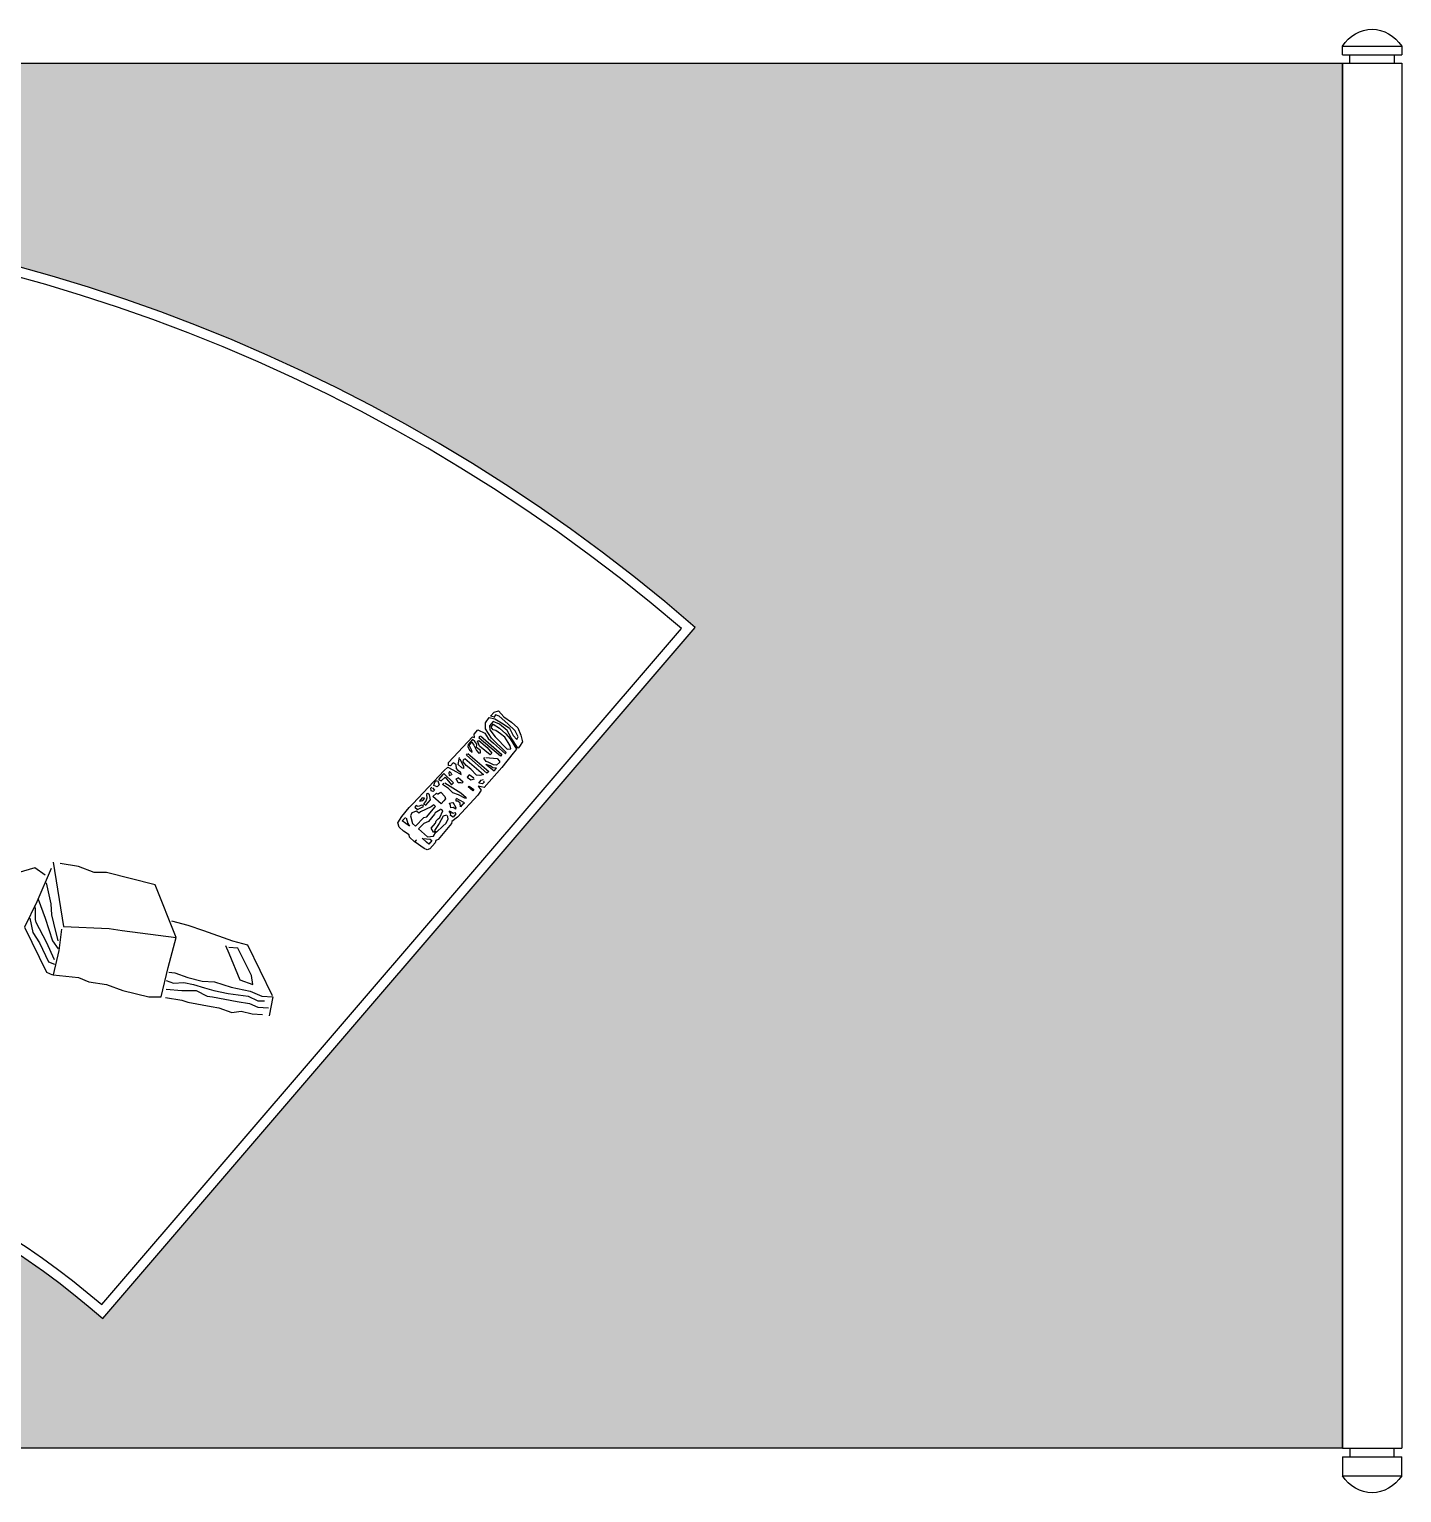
# Model space of a CAD drawing. Extents: x 421 to 2281, y 2772 to 3512.
# Drawn here: x 1587 to 2281, y 2772 to 3512 of the extents above; entities that cross this region are included whole.
import ezdxf

# ---------------------------------------------------------------- set-up
doc = ezdxf.new("R2010")
doc.units = 0
doc.header["$LTSCALE"] = 10
doc.header["$MEASUREMENT"] = 0
for name, color, linetype in [('3', 3, 'CONTINUOUS'), ('4', 4, 'CONTINUOUS'), ('7', 7, 'CONTINUOUS'), ('BH', 3, 'CONTINUOUS')]:
    doc.layers.add(name, color=color, linetype=linetype)

msp = doc.modelspace()

# ---------------------------------------------------------------- hatches: boundary and pattern name
at = {"layer": 'BH'}
h = msp.add_hatch(dxfattribs=at)
h.set_pattern_fill('ESCHER', color=256, scale=50, style=0)
h.set_pattern_definition([(59.99999999999999, (-210.0000000001455, -314.9999999998254), (-59.99999997655987, -1.353315237651032e-08), [55.00000000000001, -5]), (180, (-210.0000000001455, -314.9999999998254), (29.99999999999999, -51.9615242), [55.00000000000001, -5]), (300.0000000000001, (-210.0000000001455, -314.9999999998254), (59.99999997655987, -1.353315237651032e-08), [55.00000000000001, -5]), (59.99999999999999, (-205.0000000001455, -314.9999999998254), (-59.99999997655987, -1.353315237651032e-08), [10, -50]), (300.0000000000001, (-205.0000000001455, -314.9999999998254), (59.99999997655987, -1.353315237651032e-08), [10, -50]), (59.99999999999999, (-212.5000000001455, -310.6698729998254), (-59.99999997655987, -1.353315237651032e-08), [10, -50]), (180, (-212.5000000001455, -310.6698729998254), (29.99999999999999, -51.9615242), [10, -50]), (300.0000000000001, (-212.5000000001455, -319.3301269998254), (59.99999997655987, -1.353315237651032e-08), [10, -50]), (180, (-212.5000000001455, -319.3301269998254), (29.99999999999999, -51.9615242), [10, -50]), (59.99999999999999, (-230.0000000001455, -314.9999999998254), (-59.99999997655987, -1.353315237651032e-08), [10, -50]), (300.0000000000001, (-230.0000000001455, -314.9999999998254), (59.99999997655987, -1.353315237651032e-08), [10, -50]), (59.99999999999999, (-200.0000000001455, -332.3205080498254), (-59.99999997655987, -1.353315237651032e-08), [10, -50]), (180, (-200.0000000001455, -332.3205080498254), (29.99999999999999, -51.9615242), [10, -50]), (300.0000000000001, (-200.0000000001455, -297.6794919498254), (59.99999997655987, -1.353315237651032e-08), [10, -50]), (180, (-200.0000000001455, -297.6794919498254), (29.99999999999999, -51.9615242), [10, -50]), (0, (-200.0000000001455, -306.3397459498254), (-30, 51.9615242), [35, -25]), (0, (-200.0000000001455, -323.6602540498254), (-30, 51.9615242), [35, -25]), (120, (-207.5000000001455, -302.0096189498254), (-59.99999997655987, 1.353317458097081e-08), [34.99999999999999, -24.99999999999999]), (120, (-222.5000000001455, -310.6698729998254), (-59.99999997655987, 1.353317458097081e-08), [34.99999999999999, -24.99999999999999]), (240, (-222.5000000001455, -319.3301269998254), (29.99999997655985, -51.96152421353317), [35, -25]), (240, (-207.5000000001455, -327.9903810498254), (29.99999997655985, -51.96152421353317), [35, -25])])
edge = h.paths.add_edge_path(flags=16)
edge.add_arc((1353.992238578665, 2552.001456593701), 409.8662078151128, 48.69815733620402, 131.3018426637961, ccw=False)
edge.add_line((1624.514522042849, 2859.910538074038), (1923.898642566484, 3209.172598833163))
edge.add_arc((1353.992238578665, 2552.001456593704), 869.8662078151118, 49.06779322795396, 130.932206772046)
edge.add_line((784.0858345908455, 3209.172598833163), (1083.46995511448, 2859.910538074038))
h.paths.add_polyline_path([(2250.785033915906, 3494.375058296388), (2250.785033915906, 2794.375058296388), (450.7850339159058, 2794.375058296388), (450.7850339159058, 3494.375058296388)])

# ---------------------------------------------------------------- linework, layer by layer
at = {"layer": '3'}
for points in [[(1822.431740586761, 3163.768865698841), (1820.494122475301, 3164.282955479668), (1822.271141621314, 3166.298647871787), (1824.444705607678, 3167.069175212119), (1827.175409613797, 3164.064756149259), (1831.002936202611, 3161.287488791745), (1834.197972076168, 3158.470769364857), (1835.703849437738, 3154.754999947045), (1836.557162477116, 3151.316000746422), (1835.116463564599, 3149.003810983746), (1834.376038608382, 3148.163938799741), (1834.039718374886, 3148.460436170298), (1830.872318528498, 3153.342465679609), (1828.882036940731, 3157.186759163836), (1825.034436744982, 3160.280248807913), (1821.771613844337, 3161.664103547043), (1819.846509457444, 3159.480436434959), (1820.135120056833, 3157.434851268542), (1822.737816215053, 3153.946234377615), (1828.851791087348, 3147.660623797344), (1830.749261984934, 3147.778978589644), (1830.332640999782, 3149.340368165354), (1829.431619615981, 3151.030275916934), (1827.669720234707, 3153.77765273751), (1825.503718668576, 3155.388657766164), (1823.169556964944, 3157.1479140146), (1821.71634307968, 3157.533479729013), (1820.687308772253, 3158.739194127247), (1821.703829355112, 3160.231236621924), (1825.006800717812, 3158.21493872549), (1828.201836591369, 3155.398219298602), (1830.428064054039, 3152.838542935535), (1833.615537507364, 3147.64029113966), (1831.838518361352, 3145.624598747542), (1826.103354952413, 3138.441150600801), (1817.218259222348, 3128.362688640208), (1814.163747459121, 3128.965846764891), (1815.717335702977, 3126.999166558761), (1813.980466308702, 3124.351027356154), (1803.722454907165, 3113.393241142182), (1800.848616964502, 3111.150396223179), (1800.760756330477, 3110.033753821985), (1793.968922586942, 3101.990709991055), (1792.724018549412, 3101.595582744205), (1792.488072674508, 3100.310965623045), (1789.822544579578, 3097.287427742779), (1788.429555301169, 3096.724325775962), (1786.956265271105, 3097.4261160143), (1782.308016760463, 3100.628402571424), (1783.028368109742, 3101.784497041992), (1781.971696526965, 3100.924899941981), (1779.449301120401, 3103.148624627755), (1779.369000368745, 3104.413516832908), (1776.550435728602, 3106.301293494575), (1774.364358017669, 3108.228523047153), (1773.591344481768, 3110.402628626799), (1775.604309502684, 3113.702938140078), (1779.28635689079, 3118.218522168205), (1781.231537422483, 3120.085964756365), (1796.988766358054, 3136.942581995918), (1798.785859111004, 3138.642052101473), (1803.225799022091, 3136.220459921436), (1805.687973607845, 3134.945402095352), (1805.479663760111, 3135.726095056615), (1804.134385363989, 3136.912082301481), (1803.273509904378, 3137.969549133118), (1803.004976697969, 3139.698911191433), (1802.16417738316, 3140.440153499145), (1801.511613060968, 3140.716923716334), (1800.178848389413, 3139.205154068289), (1799.210039978525, 3139.46219713211), (1799.277824467749, 3140.895064057229), (1811.312856263478, 3153.868544079144), (1812.281663426186, 3153.611499599499), (1812.181291605457, 3155.192611853855), (1814.106395992349, 3157.376278965939), (1817.537377740811, 3155.844176660211), (1819.299274584222, 3153.096802076995), (1821.989831376467, 3150.724827587262), (1828.043582890087, 3145.387886104043), (1828.319678516728, 3146.040056414714), (1820.88049760707, 3153.195430537465), (1817.881257856678, 3157.929213896002), (1817.848666739129, 3160.943193897015), (1819.733623912147, 3163.759305582226), (1822.640049186316, 3162.988171321754), (1826.763745008708, 3160.546851988349), (1830.086789978343, 3158.214331805351), (1831.908913966473, 3154.518287303546), (1833.778745050846, 3152.571332834961), (1834.330933766266, 3153.875675693665), (1832.865207404614, 3156.958999716812), (1829.145618842806, 3160.536686367419), (1824.773463420942, 3164.391145472576), (1822.98393055036, 3165.073209973369), (1822.115496498065, 3163.749138545473)], [(1815.313494294126, 3145.86373623995), (1815.401354928151, 3146.980378641144), (1813.403509671973, 3148.443138340561), (1813.451223092124, 3150.192225314882), (1812.570274025576, 3151.565914433083), (1811.393154477269, 3152.603654111352), (1810.356559039295, 3151.427832487415), (1809.171879608619, 3150.084037559336), (1808.935936271579, 3148.799418200815), (1809.816884048442, 3147.425732735799), (1811.162162444564, 3146.239745490932), (1810.953852596831, 3147.020438452195), (1810.389150156842, 3148.413852486402), (1809.676361227795, 3149.63929038482), (1811.00912589935, 3151.151060032865), (1812.058233813714, 3149.629123348067), (1813.335726430928, 3147.010272831265), (1814.532919586171, 3145.656310866433), (1814.997247667568, 3145.844011323943), (1815.313494294126, 3145.86373623995)], [(1814.447667530181, 3152.000492333485), (1818.799746807244, 3148.462257752252), (1821.046047876852, 3145.586359102622), (1820.305624168815, 3144.74648833444), (1814.944586729125, 3149.174212789982), (1813.835254207906, 3151.644817156009), (1814.447667530181, 3152.000492333485)], [(1815.403960968321, 3154.441204746751), (1826.166188137301, 3144.953306787818), (1825.425763181085, 3144.113434603812), (1814.683613405085, 3153.285109454644), (1815.087716879626, 3154.421477593383)], [(1804.869856478007, 3142.831245984746), (1806.860138065773, 3138.986952500519), (1806.772277431748, 3137.870310099325), (1805.951552972056, 3138.295331536296), (1804.101795494619, 3139.926063718318), (1804.82970547809, 3143.463691379411)], [(1808.988598458201, 3145.4692181506), (1819.562590634563, 3136.445792282189), (1818.50592158965, 3135.586192944816), (1808.248173501984, 3144.629345966594), (1808.840513217321, 3145.301243430634)], [(1818.004051086372, 3143.491761750216), (1823.756679524214, 3142.898163742148), (1824.953872679456, 3141.544201777316), (1824.994022431195, 3140.911754966828), (1823.493098911823, 3139.54823288538), (1821.891798495996, 3139.765827533012), (1819.261468848469, 3141.189132104155), (1818.292659147897, 3141.446178821162), (1817.075391137537, 3143.116361656734), (1817.371561619296, 3143.452311096665)], [(1801.112459642583, 3134.501264899874), (1800.567833347394, 3135.578454410156), (1799.727034032585, 3136.319696717867), (1799.450937157764, 3135.667524991373), (1799.531237909419, 3134.402632786219), (1800.62805670607, 3134.629785313104)], [(1807.399814304805, 3142.989053667958), (1816.964848318541, 3134.855117673857), (1815.087453565756, 3134.420538357633), (1813.338071695093, 3134.47015746376), (1810.439205055114, 3137.622824914757), (1808.105042103302, 3139.38207974737), (1806.551455107626, 3141.348761369322), (1806.807474589467, 3142.317156203919), (1807.251729063925, 3142.821078947992)], [(1818.056713272993, 3140.161561700002), (1822.240632454061, 3136.771573269544), (1823.425313132915, 3138.115369613446), (1821.675930014072, 3138.16498730375), (1820.182566377071, 3139.182999828651), (1818.224874658673, 3140.013311896042)], [(1793.8312716582, 3131.666030744072), (1794.436126346284, 3129.640172731024), (1793.547616149188, 3128.632325827053), (1791.758083278607, 3129.314390327846), (1792.162188001328, 3130.450759882408), (1792.56629147587, 3131.587128021146), (1793.66311027252, 3131.814280548031)], [(1796.328639615628, 3134.837819844121), (1794.107365995157, 3132.318204707929), (1795.580654777043, 3131.616413053768), (1797.525832770872, 3133.483857879288), (1800.781093251285, 3129.718470771171), (1801.66960344838, 3130.726317675143), (1796.772894090087, 3135.341742588194), (1796.18055437475, 3134.669845124155)], [(1797.390262502739, 3130.618127682234), (1805.489568906645, 3125.567514295457), (1808.18012569889, 3123.195539805724), (1807.735871224431, 3122.691617061651), (1804.284813331168, 3124.539943891304), (1801.358310664019, 3125.627301259877), (1799.15215934615, 3127.870753099019), (1796.165432072147, 3129.906778148821), (1796.925933173165, 3130.430425808901)], [(1804.038962309731, 3133.413907531301), (1806.56136025416, 3131.190180608165), (1805.969020538822, 3130.518283144126), (1805.484615064446, 3130.646805794717), (1804.051476034299, 3130.716150638389), (1803.506847201248, 3131.793342386033), (1802.982293264819, 3132.554308193928), (1803.890877068852, 3133.245932811335)], [(1812.005307023538, 3132.958387815715), (1809.671144071727, 3134.717642648328), (1808.634549881931, 3133.541822440215), (1810.46423250425, 3132.227311128934), (1812.341624719172, 3132.66189268252)], [(1809.7162451278, 3129.005906575942), (1812.050408079612, 3127.246651743329), (1811.458068364273, 3126.57475427929), (1809.103831805525, 3128.650231398466), (1809.400002287283, 3128.986180838398)], [(1816.849350409168, 3131.673163774417), (1817.205745497779, 3131.06044553312), (1816.465320541563, 3130.220573349115), (1814.547778574904, 3130.418438606016), (1815.712381860779, 3132.078458058021), (1816.809200657429, 3132.305610584905)], [(1787.079588914582, 3122.990541518478), (1785.96269397313, 3123.079613515518), (1784.481844060696, 3121.399869147507), (1786.211153572602, 3121.666473743766), (1787.247747762398, 3122.84229395188)], [(1788.07603335264, 3124.798808537079), (1788.196481318169, 3122.901471758799), (1787.812451450565, 3121.448881333497), (1786.62777201989, 3120.105086405417), (1787.784814175216, 3119.38356983525), (1790.154174284746, 3122.071161107232), (1789.677331230603, 3124.581216126809), (1788.836531915794, 3125.322458434521), (1787.907874504823, 3124.947056103677)], [(1791.037731929327, 3128.158295857277), (1792.066766236754, 3126.952581459042), (1791.474426521417, 3126.280683995003), (1790.505616820845, 3126.537730712008), (1790.257157221373, 3127.95087048376), (1790.701411695832, 3128.454793227834)], [(1793.620354480611, 3124.985901252912), (1795.3095129926, 3125.884951243837), (1797.347505462651, 3123.789746971293), (1797.744047765139, 3122.544584156868), (1796.855537568043, 3121.536737252897), (1795.522772896488, 3120.024967604853), (1791.318778860305, 3123.731176906051), (1793.115872861435, 3125.430648427429), (1793.45219309493, 3125.134151056872)], [(1803.120210045295, 3122.879924439299), (1806.73942424851, 3120.88335228041), (1807.243903329822, 3120.438607343255), (1806.18723428491, 3119.579008005882), (1805.298725335993, 3118.571162517735), (1805.178276122284, 3120.468497880192), (1803.853072581278, 3121.338264254318), (1803.052423018206, 3121.447059751542), (1803.140283652231, 3122.563702152736)], [(1791.747912280341, 3119.472034090613), (1790.374999146732, 3118.592707599872), (1785.139362225087, 3116.043807431059), (1784.23077588319, 3115.352185051013), (1783.053658872747, 3116.389922491921), (1780.732009645505, 3115.451420431622), (1780.031735689206, 3113.979102852952), (1781.073281183336, 3110.075633799167), (1782.586720965139, 3108.741396750341), (1786.753173827618, 3113.128458127877), (1788.314324491708, 3113.543310290735), (1792.292541113391, 3118.39484234297), (1792.588711595149, 3118.730791782902), (1791.747912280341, 3119.472034090613)], [(1785.719188215857, 3119.41346178801), (1783.861868318188, 3118.662661601045), (1782.872986300364, 3119.23592695143), (1782.132561344147, 3118.396054767425), (1783.477839740269, 3117.210067522558), (1786.559987530666, 3118.672219480298), (1786.183516297252, 3119.60116224552)], [(1794.922873298782, 3116.971535534466), (1792.473213685776, 3115.548837883461), (1792.197120596998, 3114.896665335428), (1789.107410386368, 3111.052981008701), (1786.785761159123, 3110.114478948403), (1784.100158209078, 3107.407161938876), (1788.640472478758, 3103.404455267122), (1791.634759635131, 3103.749964823668), (1792.779291851932, 3105.726204324874), (1791.662395662301, 3105.815274906091), (1790.425052755319, 3107.801683681411), (1792.646326375791, 3110.321298817604), (1793.050433636375, 3111.457666134805), (1793.938943833471, 3112.465513038775), (1794.847526389325, 3113.157136240359), (1796.376087184045, 3116.585969820053), (1795.21904378054, 3117.307484974397)], [(1798.265994413219, 3114.322790827543), (1796.556762294294, 3113.739963123182), (1794.563870880314, 3110.12343132334), (1792.086577778001, 3106.635421352551), (1793.095535940628, 3105.745931478242), (1796.393554750812, 3108.808921427883), (1798.042562262883, 3110.340416813472), (1799.018933094004, 3112.464906118637), (1798.750399887595, 3114.194268176952)], [(1800.043013559232, 3116.338483219662), (1801.536377196234, 3115.32047069476), (1802.465037145068, 3115.695870788243), (1802.989589833318, 3114.934903564525), (1801.508741169063, 3113.255160612338), (1800.183538917742, 3114.124923333279), (1800.439558399583, 3115.093318167876), (1799.578685477836, 3116.150782762151), (1799.874854711416, 3116.486730786259)], [(1801.343190899282, 3120.864232047181), (1802.936926357012, 3118.265107267925), (1802.680906875171, 3117.296712433328), (1801.671948712546, 3118.186202307638), (1800.406971068078, 3118.107297347351), (1800.178585075543, 3119.204214832539), (1799.782040235193, 3120.449379884324), (1801.195105658402, 3120.696257327215)], [(1777.878245309778, 3112.892353226055), (1778.691408597418, 3110.08580083592), (1779.572358912144, 3108.712113133543), (1775.744832323331, 3111.489380491057), (1777.541927614145, 3113.188848359251)], [(1786.318824499694, 3102.465954622647), (1789.98575087488, 3102.218468022255), (1790.82655018969, 3101.477225714543), (1789.197616284556, 3099.629508042391), (1788.02049673625, 3100.667247720659), (1785.982504266198, 3102.762451993203)]]:
    msp.add_lwpolyline(points, dxfattribs=at)
at = {"layer": '4'}
msp.add_lwpolyline([(2250.785033915906, 3494.375058296388), (2250.785033915906, 2794.375058296388), (450.7850339159058, 2794.375058296388), (450.7850339159058, 3494.375058296388)], close=True, dxfattribs=at)
at = {"layer": '7'}
for p, q in [((2250.785033915906, 3498.660772582103), (2250.785033915906, 3502.946486867817)), ((2250.785033915906, 3502.946486867817), (2280.785033915906, 3502.946486867817)), ((2250.785033915906, 3498.660772582103), (2280.785033915906, 3498.660772582103)), ((2254.535033915906, 3494.375058296388), (2254.535033915906, 3498.660772582103)), ((2277.035033915906, 3498.660772582103), (2277.035033915906, 3494.375058296388)), ((2280.785033915906, 3502.946486867817), (2280.785033915906, 3498.660772582103)), ((2250.785033915906, 2794.375058296388), (2250.785033915906, 3494.375058296388)), ((2250.785033915906, 3494.375058296388), (2280.785033915906, 3494.375058296388)), ((2280.785033915906, 3494.375058296388), (2280.785033915906, 2794.375058296388)), ((2250.785033915906, 2794.375058296389), (2280.785033915906, 2794.375058296389)), ((2250.785033915906, 2790.089344010674), (2250.785033915906, 2780.452659361469)), ((2250.785033915906, 2790.089344010674), (2280.785033915906, 2790.089344010674)), ((2254.535033915906, 2794.375058296389), (2254.535033915906, 2790.089344010674)), ((2277.035033915906, 2790.089344010674), (2277.035033915906, 2794.375058296389)), ((2280.785033915906, 2780.452659361469), (2280.785033915906, 2790.089344010674)), ((2250.785033915906, 2780.452659361469), (2280.785033915906, 2780.452659361469))]:
    msp.add_line(p, q, dxfattribs=at)
for points in [[(1083.46995511448, 2859.910538074038, -0.3768899368627225), (1624.514522042849, 2859.910538074038), (1923.898642566484, 3209.172598833163, 0.3732105203369471), (784.0858345908455, 3209.172598833163)], [(1083.992238578665, 2866.983948784765, -0.3699396874964852), (1623.992238578664, 2866.983948784765), (1916.857740061367, 3208.641376687753, 0.3699396874964852), (791.1267370959622, 3208.641376687753)]]:
    msp.add_lwpolyline(points, format="xyb", close=True, dxfattribs=at)
for points in [[(1595.354359082552, 3083.960144998449), (1590.172289420634, 3087.756140292242), (1556.316102845019, 3077.748518483747), (1565.298355043428, 3071.191801344598), (1578.426265794744, 3064.980173254794), (1578.426265794744, 3064.980173254794)], [(1598.463600879702, 3087.411049667797), (1591.208703353018, 3070.501620095709), (1584.990219758716, 3057.733276441858), (1596.045299821894, 3034.95730940441), (1599.154541619045, 3033.576948481732)], [(1599.500014812086, 3090.516863712699), (1604.682081650634, 3058.078365491201), (1627.828658532743, 3057.043095192968), (1634.392612496716, 3056.007823319634), (1661.68484510836, 3052.556920225388), (1650.975235414852, 3079.128879406424), (1626.446774230689, 3085.340507496229), (1620.228290636387, 3085.340507496229), (1612.282452370359, 3088.44631996603), (1602.954726978908, 3089.826682463809)], [(1601.918313046524, 3050.831467103163), (1599.845485181758, 3059.803818613425), (1598.809071249373, 3063.944902956561), (1598.463600879702, 3069.466349797476), (1596.045299821894, 3080.164151279759)], [(1591.89964409236, 3071.881981018387), (1595.354359082552, 3062.219451409438), (1599.154541619045, 3050.831467103163), (1601.918313046524, 3046.690382760028)], [(1587.753991186196, 3062.219451409438), (1589.13587548825, 3054.9725530214), (1592.590587655072, 3049.79619680493), (1597.081713754277, 3040.13366562088), (1600.190955551428, 3039.098393747545)], [(1600.190955551428, 3041.168937494215), (1596.045299821894, 3050.141287429375), (1590.863230159976, 3060.148907662769), (1590.517759790305, 3061.529270160549), (1590.517759790305, 3067.050717001463), (1590.172289420634, 3068.431077924141)], [(1603.64566771825, 3056.698004568523), (1602.263783416195, 3046.00020308624), (1599.500014812086, 3033.576948481732), (1612.282452370359, 3032.196585983952), (1617.464522032277, 3030.126043812385), (1626.446774230689, 3028.745682889707), (1634.738085689757, 3025.639868844804), (1647.865993617702, 3022.534056375004), (1654.084477212004, 3022.534056375004), (1657.539189378825, 3037.372942200423), (1661.68484510836, 3052.556920225388)], [(1659.266546873921, 3060.839088911659), (1667.55785833299, 3058.768546740091), (1675.503696599018, 3056.007823319634), (1690.013491652387, 3050.831467103163), (1697.613859548743, 3048.760924931596), (1710.050826737345, 3023.224236048792)], [(1686.558779485565, 3048.415835882252), (1688.286134157291, 3044.61984058846), (1693.81367701225, 3031.161315685719), (1700.377630976222, 3028.745682889707), (1699.686687413509, 3033.231857857287), (1692.777263079865, 3047.035473384473), (1688.286134157291, 3047.380564008918)], [(1657.884662571866, 3034.95730940441), (1660.993904369016, 3034.612218779965), (1667.55785833299, 3032.196585983952), (1674.812755859674, 3030.47113443683), (1681.031236630605, 3030.126043812385), (1689.322548089674, 3027.365320391928), (1698.995743850798, 3025.29477822036), (1704.868757075427, 3022.879145424347), (1710.396297107017, 3022.534056375004), (1708.668942435291, 3012.871525190953)], [(1656.502775446442, 3030.816225061275), (1660.302960806305, 3029.435864138597), (1665.485030468222, 3029.78095318794), (1670.3216269371, 3028.745682889707), (1675.849169792058, 3027.020231342584), (1680.685766260935, 3025.639868844804), (1687.940663787619, 3024.259507922126), (1697.959329918413, 3022.879145424347), (1702.795929210661, 3020.463512628335), (1706.250641377482, 3020.463512628335)], [(1656.502775446442, 3026.330050093694), (1664.448616535838, 3025.639868844804), (1671.703514062524, 3025.639868844804), (1677.231054094113, 3022.879145424347), (1679.994825521592, 3022.534056375004), (1692.431789886825, 3020.118423578991), (1698.650273481127, 3019.083151705657), (1702.795929210661, 3017.357700158534), (1708.323469242249, 3017.012609534089)], [(1656.15730507677, 3022.188965750559), (1664.448616535838, 3020.808603252779), (1667.55785833299, 3019.773332954546), (1679.30388195888, 3017.702790782979), (1683.104064495373, 3017.012609534089), (1689.668021282715, 3014.596976738076), (1694.504617751591, 3015.287157986966), (1700.032157783181, 3013.906795489186), (1705.214227445099, 3013.561704864742)]]:
    msp.add_lwpolyline(points, dxfattribs=at)
at = {"layer": '7', "extrusion": (0, 0, -1)}
for centre, major_axis, ratio, start_param, end_param in [((2265.785033915906, 3490.089344010674), (-1.061077152068542e-12, 21.42857142857156), 0.8750000000000103, -0.9272952180015318, 0.9272952180016452), ((2265.785033915906, 2793.309802218612), (1.0540033043878e-12, 21.42857142857201), 0.8749999999999815, 2.214297435588132, 4.068887871591341)]:
    msp.add_ellipse(centre, major_axis=major_axis, ratio=ratio, start_param=start_param, end_param=end_param, dxfattribs=at)

doc.saveas('drawing.dxf')
